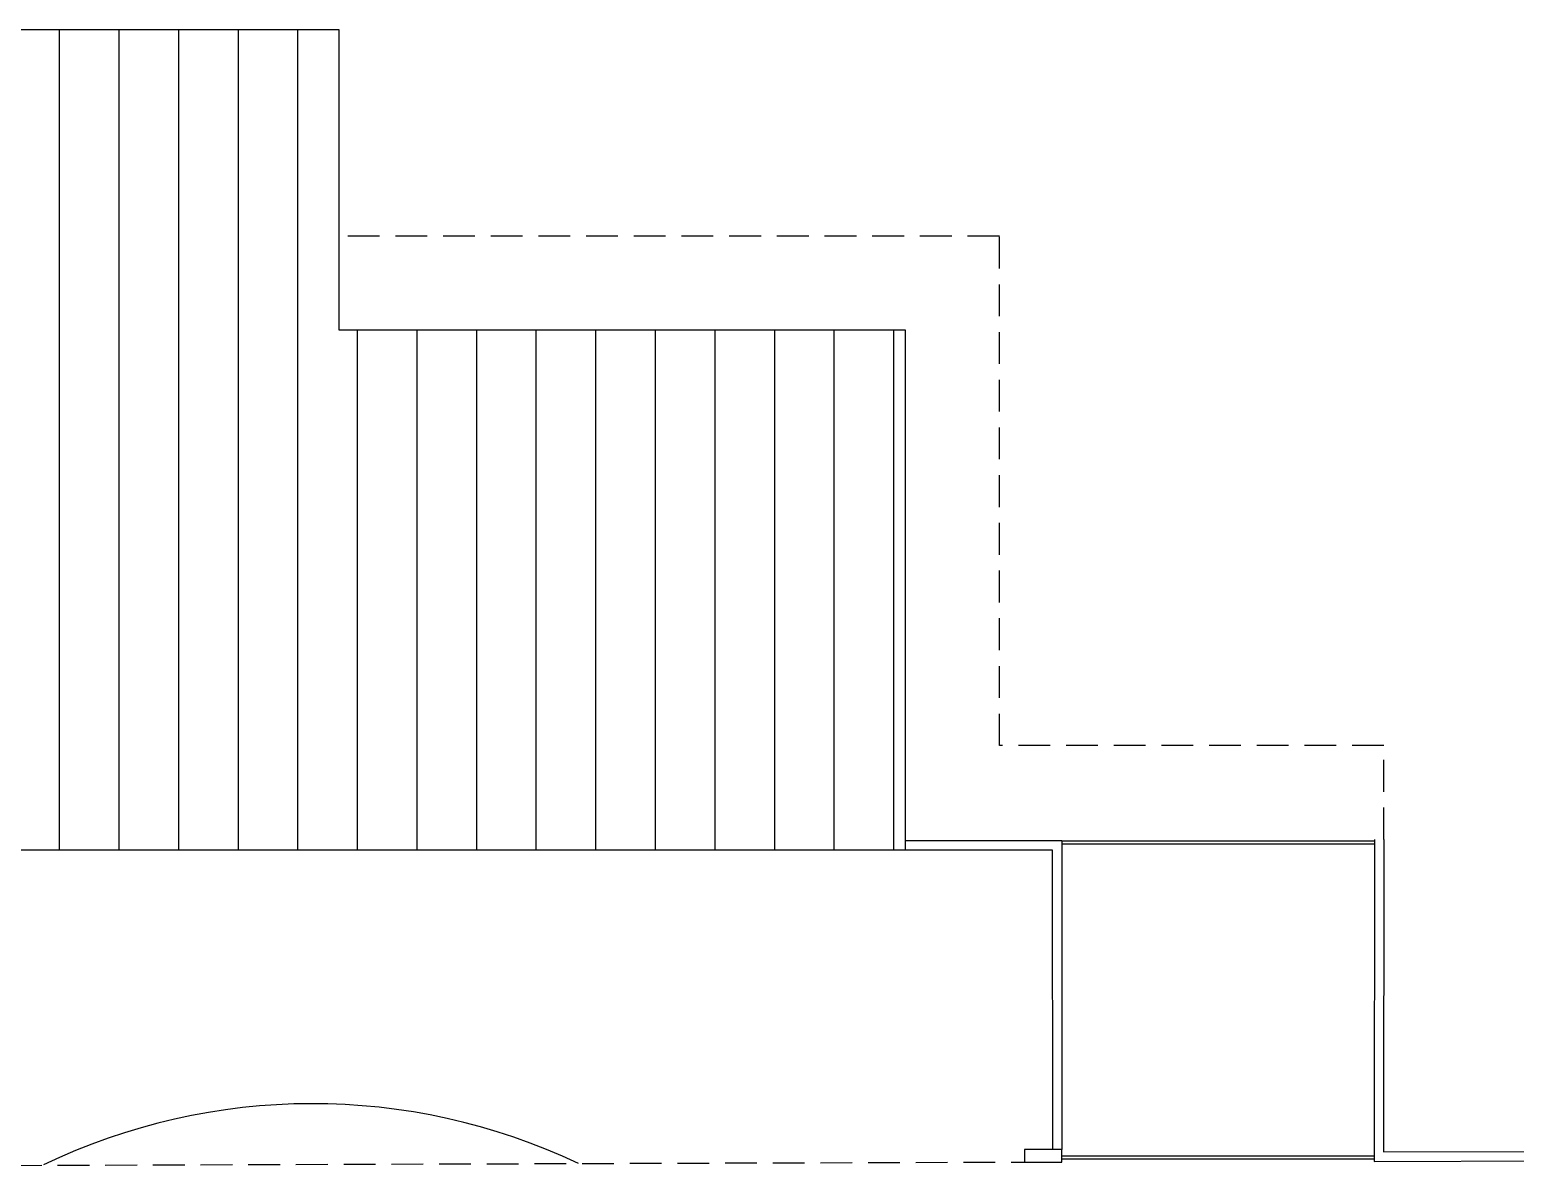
# Model space of a CAD drawing. Header units: centimetres. Extents: x 0 to 1084401, y -139216 to 99734.
# Drawn here: x 1071842 to 1074217, y 7849 to 9665 of the extents above; entities that cross this region are included whole.
import ezdxf

# ---------------------------------------------------------------- set-up
doc = ezdxf.new("R2010")
doc.units = ezdxf.units.CM
doc.header["$LTSCALE"] = 4
doc.linetypes.add('HIDDENX2', pattern=[19.05, 12.7, -6.35])
for name, color, linetype in [('0.1', 1, 'Continuous'), ('0.2', 2, 'Continuous'), ('0.4', 4, 'Continuous'), ('0.6', 6, 'Continuous')]:
    doc.layers.add(name, color=color, linetype=linetype)

msp = doc.modelspace()

# ---------------------------------------------------------------- hatches: boundary and pattern name
at = {"layer": '0.4', "true_color": 0xf8f3ec}
h = msp.add_hatch(dxfattribs=at)
h.set_pattern_fill('ANSI31', scale=30, angle=45)
h.set_pattern_definition([(90, (226927.4, 32923.72), (-95.25, 0), [])])
h.paths.add_polyline_path([(1075412.609, 8174.263), (1075012.609, 8174.263), (1075012.609, 7859.263), (1075412.609, 7859.263)])
h.paths.add_polyline_path([(1077332.618, 8953.137), (1075412.609, 8953.137), (1075412.609, 8023.137), (1077332.618, 8023.137)])
h.paths.add_polyline_path([(1073242.311, 9184.745), (1072337.311, 9184.745), (1072337.311, 9664.745), (1071352.311, 9664.745), (1071352.311, 8354.745), (1073242.311, 8354.745)])

# ---------------------------------------------------------------- linework, layer by layer
at = {"layer": '0.1', "linetype": 'HIDDENX2'}
for points in [[(1074006.894, 8371.359), (1074006.894, 8521.359), (1073392.311, 8521.359), (1073392.311, 9334.745), (1072337.311, 9334.745)], [(1071352.311, 8354.745), (1071353.693, 7849.26), (1073432.285, 7856.064)]]:
    msp.add_lwpolyline(points, dxfattribs=at)
at = {"layer": '0.1'}
msp.add_arc((1072294.552, 6956.25), 992.987, 64.664727, 115.648534, dxfattribs=at)
at = {"layer": '0.2'}
msp.add_lwpolyline([(1072337.311, 9664.745), (1071352.311, 9664.745), (1071352.311, 8354.745), (1073242.311, 8354.745), (1073242.311, 9184.745), (1072337.311, 9184.745), (1072337.311, 9664.745)], dxfattribs=at)
for points in [[(1073492.789, 8369.095), (1073991.89, 8369.095), (1073991.89, 8363.814), (1073492.789, 8363.814)], [(1073492.285, 7865.688), (1073991.386, 7865.688), (1073991.386, 7860.407), (1073492.285, 7860.407)]]:
    msp.add_lwpolyline(points, close=True, dxfattribs=at)
at = {"layer": '0.6'}
for p, q in [((1073242.311, 8369.745), (1073491.893, 8369.745)), ((1073491.893, 8369.745), (1073492.285, 7876.064)), ((1073991.894, 8371.327), (1073991.38, 7857.135)), ((1074006.894, 8371.312), (1074006.395, 7872.166)), ((1073242.311, 8354.745), (1073477.311, 8354.745)), ((1073476.877, 8354.144), (1073477.117, 7876.064)), ((1073492.225, 7871.095), (1073492.285, 7871.095)), ((1073991.38, 7857.135), (1075012.609, 7859.263)), ((1074006.395, 7872.166), (1075012.578, 7874.263)), ((1073477.127, 7856.064), (1073477.127, 7856.064))]:
    msp.add_line(p, q, dxfattribs=at)
msp.add_lwpolyline([(1073432.285, 7856.064), (1073492.285, 7856.064), (1073492.285, 7876.064), (1073432.285, 7876.064)], close=True, dxfattribs=at)

doc.saveas('drawing.dxf')
